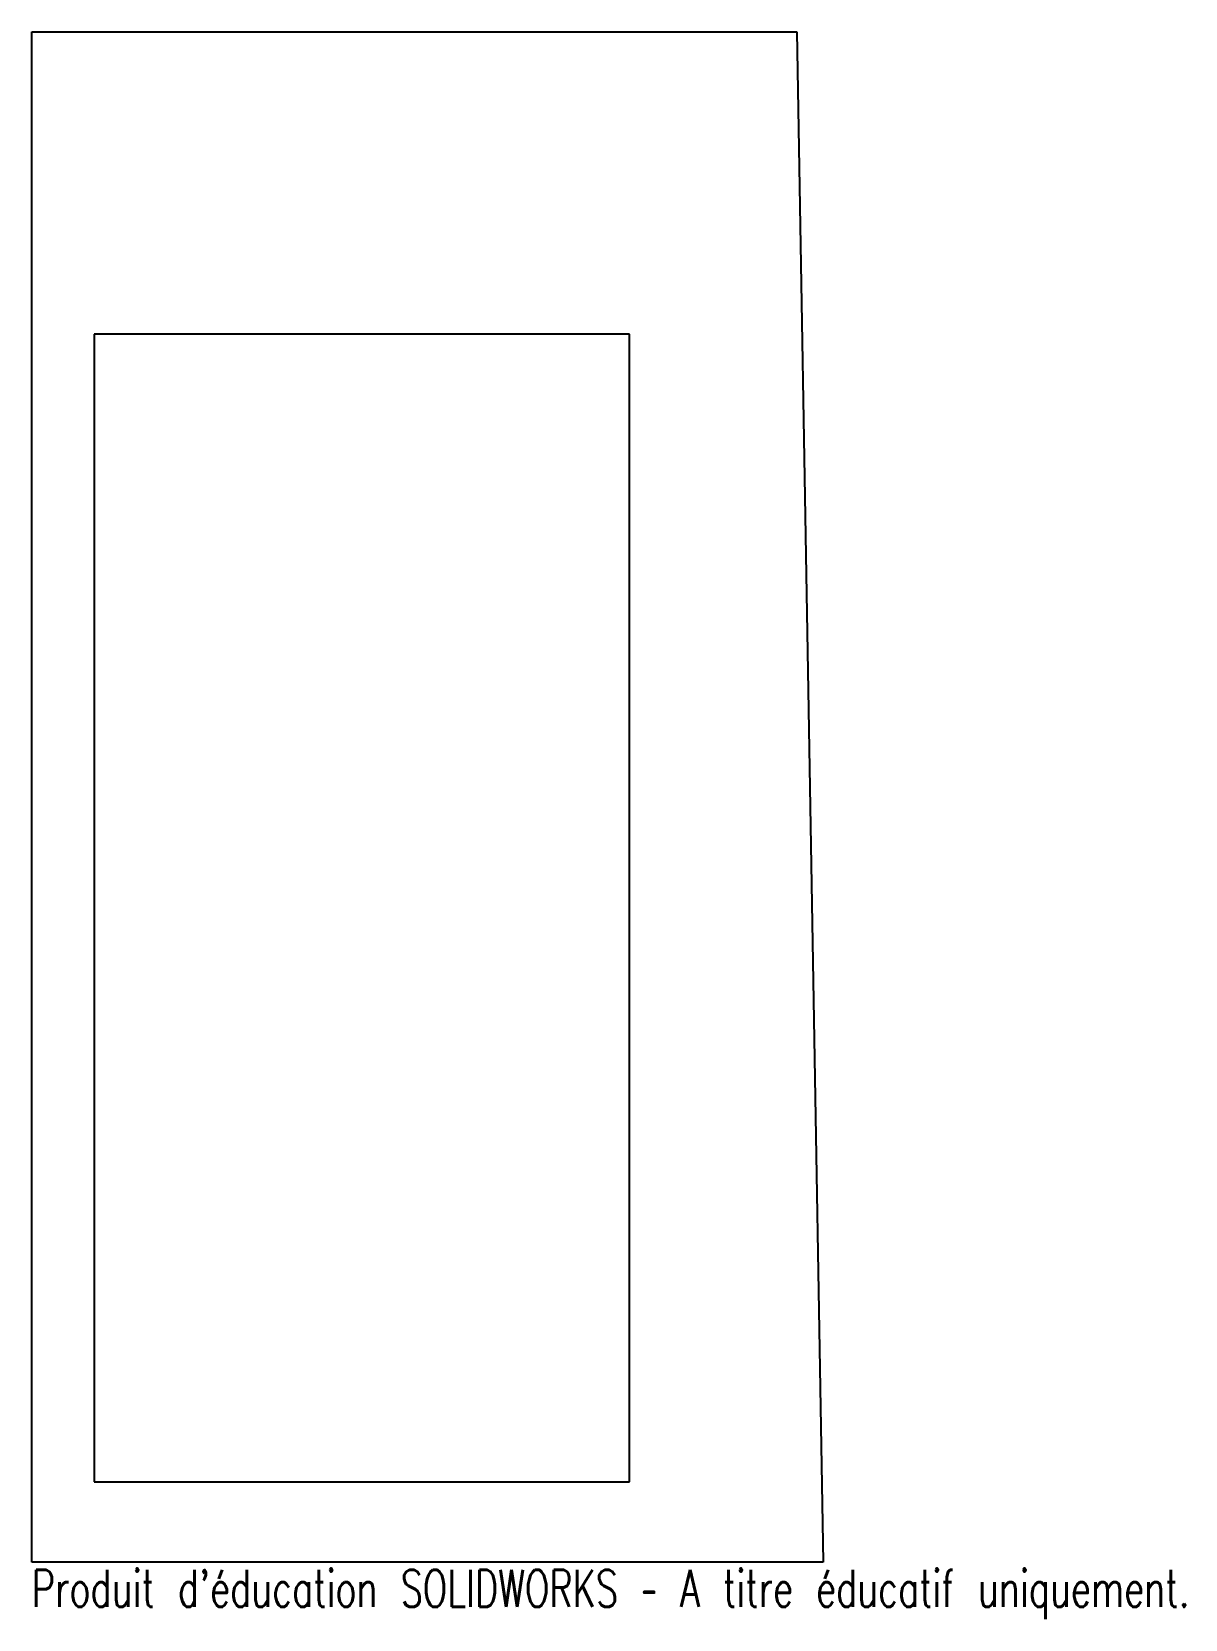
# Model space of a CAD drawing. Header units: centimetres. Extents: x 0 to 15.1, y -0.7 to 20.
import ezdxf

# ---------------------------------------------------------------- set-up
doc = ezdxf.new("R2010")
doc.units = ezdxf.units.CM
doc.styles.add('SLDTEXTSTYLE0', font='TXT', dxfattribs={"width": 0.7, "bigfont": 'bigfont'})

msp = doc.modelspace()

# ---------------------------------------------------------------- linework, layer by layer
at = {"color": 7, "linetype": 'Continuous'}
for p, q in [((0, 0), (0, 20)), ((0, 20), (10, 20)), ((10, 20), (10.346, 0)), ((7.814, 16.05), (0.814, 16.05)), ((0.814, 16.05), (0.814, 1.05)), ((7.814, 1.05), (7.814, 16.05)), ((0.814, 1.05), (7.814, 1.05)), ((10.346, 0), (0, 0))]:
    msp.add_line(p, q, dxfattribs=at)

# ---------------------------------------------------------------- texts
at = {"color": 7, "linetype": 'Continuous', "insert": (0, -0.102), "char_height": 0.48336, "attachment_point": 1, "style": 'SLDTEXTSTYLE0'}
msp.add_mtext("Produit d'éducation SOLIDWORKS – A titre éducatif uniquement.", dxfattribs=at)

doc.saveas('drawing.dxf')
